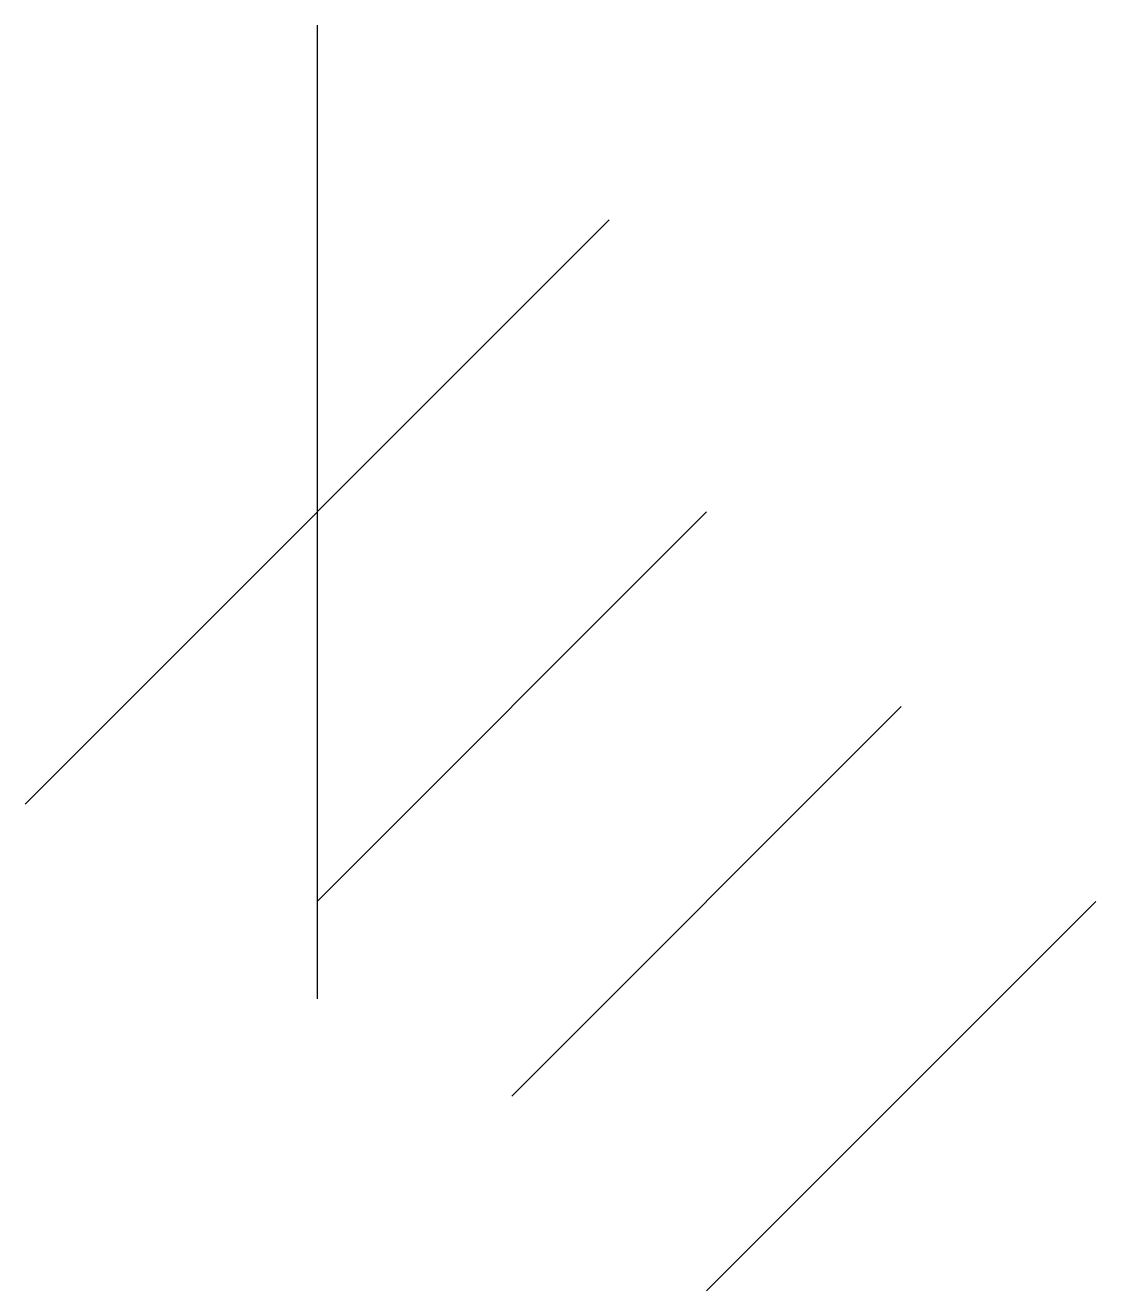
# Model space of a CAD drawing. Extents: x -5 to 75, y -321 to 72.
# Drawn here: x -0.847 to 2.258, y 68.298 to 71.967 of the extents above.
import ezdxf

# ---------------------------------------------------------------- set-up
doc = ezdxf.new("R2010")
doc.units = 0

msp = doc.modelspace()

# ---------------------------------------------------------------- linework, layer by layer
at = {"layer": 'Layer 1'}
for p, q in [((0, 71.9667), (0, 69.1445)), ((0, 71.9667), (0, 69.1445)), ((0, 71.9667), (0, 69.1445)), ((0, 71.9667), (0, 69.1445)), ((0, 71.9667), (0, 69.1445)), ((0.8467, 71.4023), (-0.8467, 69.7089)), ((0.8467, 71.4023), (-0.8467, 69.7089)), ((0.8467, 71.4023), (-0.8467, 69.7089)), ((0.8467, 71.4023), (-0.8467, 69.7089)), ((0.8467, 71.4023), (-0.8467, 69.7089)), ((1.1289, 70.5556), (0, 69.4267)), ((1.1289, 70.5556), (0, 69.4267)), ((1.1289, 70.5556), (0, 69.4267)), ((1.1289, 70.5556), (0, 69.4267)), ((1.1289, 70.5556), (0, 69.4267)), ((1.6933, 69.9912), (0.5644, 68.8623)), ((1.6933, 69.9912), (0.5644, 68.8623)), ((1.6933, 69.9912), (0.5644, 68.8623)), ((1.6933, 69.9912), (0.5644, 68.8623)), ((1.6933, 69.9912), (0.5644, 68.8623)), ((2.2578, 69.4267), (1.1289, 68.2978)), ((2.2578, 69.4267), (1.1289, 68.2978)), ((2.2578, 69.4267), (1.1289, 68.2978)), ((2.2578, 69.4267), (1.1289, 68.2978)), ((2.2578, 69.4267), (1.1289, 68.2978))]:
    msp.add_line(p, q, dxfattribs=at)

doc.saveas('drawing.dxf')
